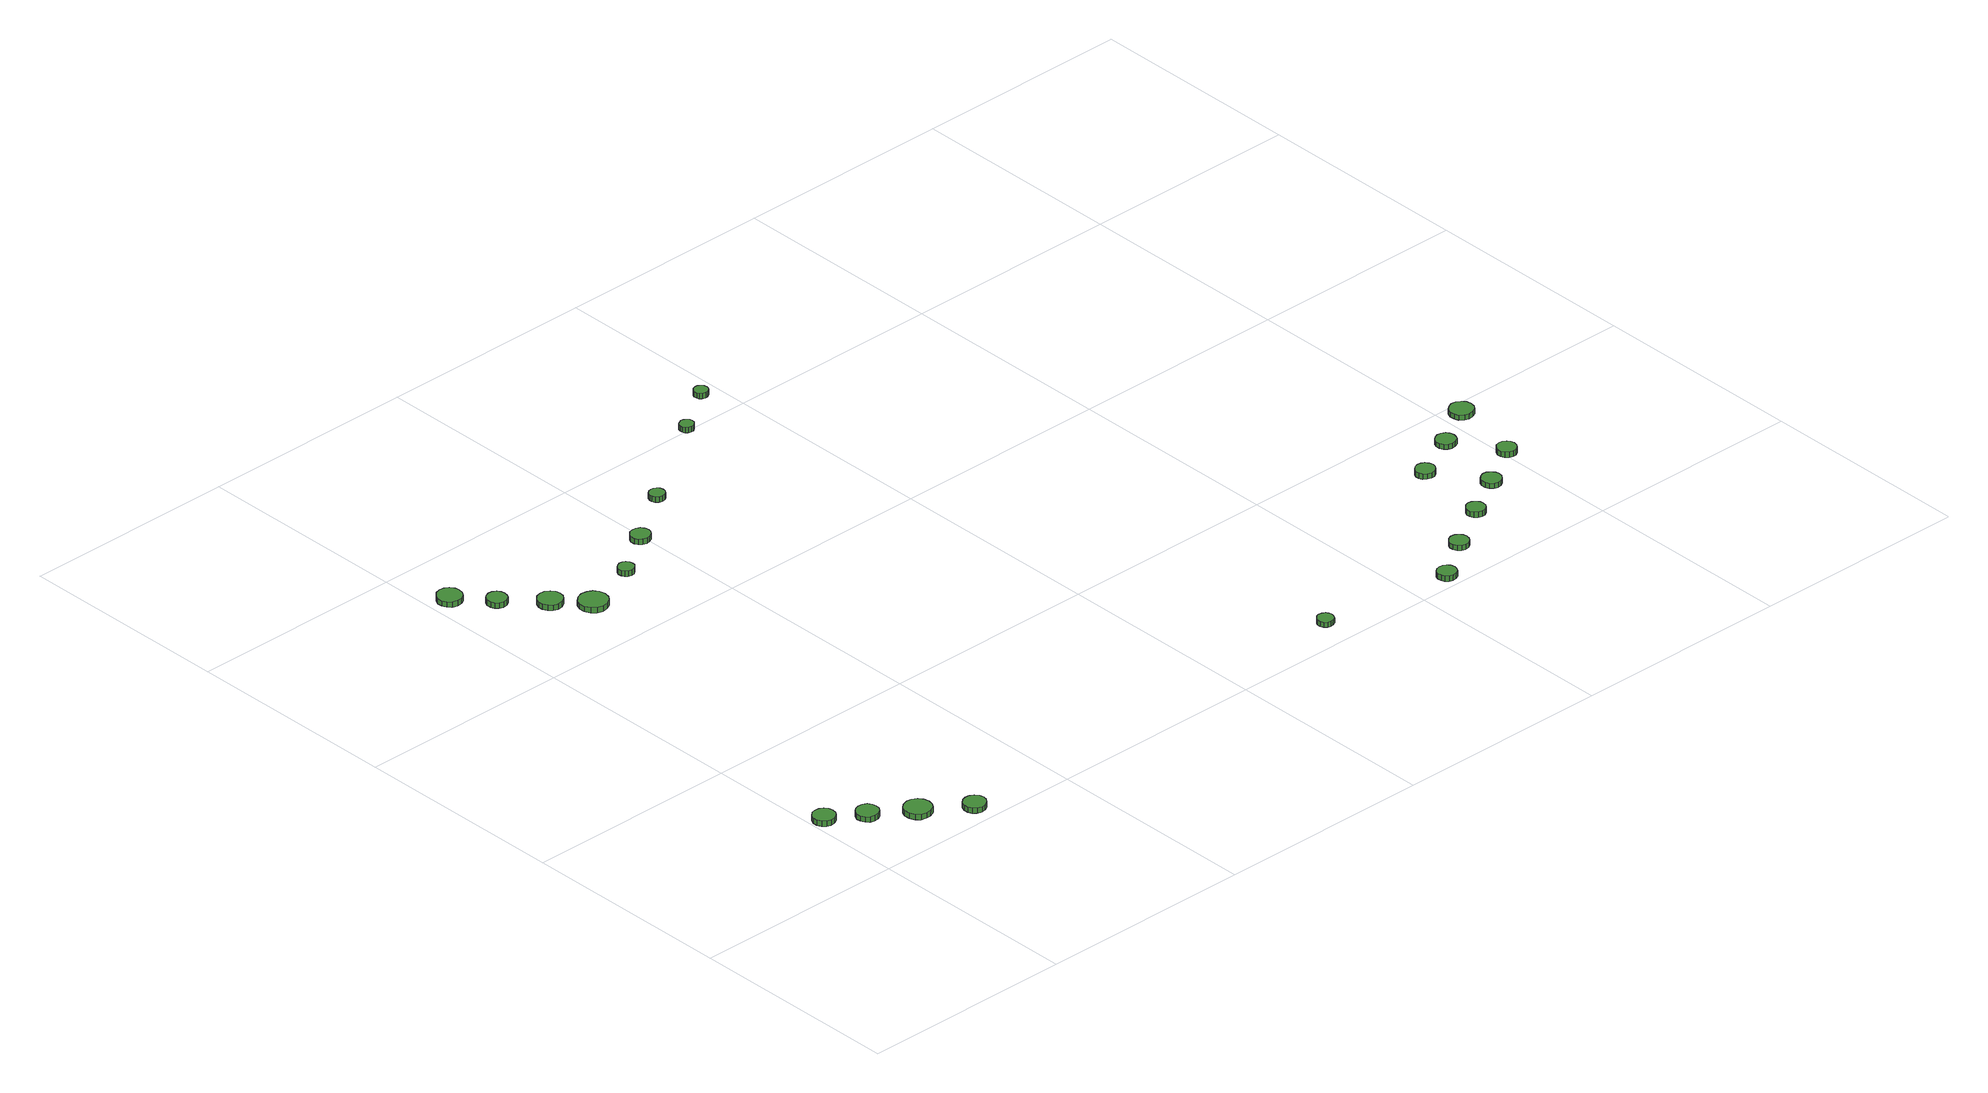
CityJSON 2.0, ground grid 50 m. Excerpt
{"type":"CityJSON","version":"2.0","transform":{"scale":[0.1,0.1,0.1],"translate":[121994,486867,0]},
"CityObjects":{
"tree1":{"type":"SolitaryVegetationObject","attributes":{"function":"something"},"geometry":[{"type":"MultiSurface","lod":"1","boundaries":[[[0,1,2,3,4,5,6,7,8,9,10,11,12,13,14]],[[15,16,17,18,19,20,21,22,23,24,25,26,27,28,29]],[[0,29,28,1]],[[1,28,27,2]],[[2,27,26,3]],[[3,26,25,4]],[[4,25,24,5]],[[5,24,23,6]],[[6,23,22,7]],[[7,22,21,8]],[[8,21,20,9]],[[9,20,19,10]],[[10,19,18,11]],[[11,18,17,12]],[[12,17,16,13]],[[13,16,15,14]],[[14,15,29,0]]]}]},
"tree2":{"type":"SolitaryVegetationObject","attributes":{"function":"something"},"geometry":[{"type":"MultiSurface","lod":"1","boundaries":[[[30,31,32,33,34,35,36,37,38,39,40,41,42,43,44]],[[45,46,47,48,49,50,51,52,53,54,55,56,57,58,59]],[[30,59,58,31]],[[31,58,57,32]],[[32,57,56,33]],[[33,56,55,34]],[[34,55,54,35]],[[35,54,53,36]],[[36,53,52,37]],[[37,52,51,38]],[[38,51,50,39]],[[39,50,49,40]],[[40,49,48,41]],[[41,48,47,42]],[[42,47,46,43]],[[43,46,45,44]],[[44,45,59,30]]]}]},
"tree3":{"type":"SolitaryVegetationObject","attributes":{"function":"something"},"geometry":[{"type":"MultiSurface","lod":"1","boundaries":[[[60,61,62,63,64,65,66,67,68,69,70,71,72,73,74]],[[75,76,77,78,79,80,81,82,83,84,85,86,87,88,89]],[[60,89,88,61]],[[61,88,87,62]],[[62,87,86,63]],[[63,86,85,64]],[[64,85,84,65]],[[65,84,83,66]],[[66,83,82,67]],[[67,82,81,68]],[[68,81,80,69]],[[69,80,79,70]],[[70,79,78,71]],[[71,78,77,72]],[[72,77,76,73]],[[73,76,75,74]],[[74,75,89,60]]]}]},
"tree4":{"type":"SolitaryVegetationObject","attributes":{"function":"something"},"geometry":[{"type":"MultiSurface","lod":"1","boundaries":[[[90,91,92,93,94,95,96,97,98,99,100,101,102,103,104]],[[105,106,107,108,109,110,111,112,113,114,115,116,117,118,119]],[[90,119,118,91]],[[91,118,117,92]],[[92,117,116,93]],[[93,116,115,94]],[[94,115,114,95]],[[95,114,113,96]],[[96,113,112,97]],[[97,112,111,98]],[[98,111,110,99]],[[99,110,109,100]],[[100,109,108,101]],[[101,108,107,102]],[[102,107,106,103]],[[103,106,105,104]],[[104,105,119,90]]]}]},
"tree5":{"type":"SolitaryVegetationObject","attributes":{"function":"something"},"geometry":[{"type":"MultiSurface","lod":"1","boundaries":[[[120,121,122,123,124,125,126,127,128,129,130,131,132,133,134]],[[135,136,137,138,139,140,141,142,143,144,145,146,147,148,149]],[[120,149,148,121]],[[121,148,147,122]],[[122,147,146,123]],[[123,146,145,124]],[[124,145,144,125]],[[125,144,143,126]],[[126,143,142,127]],[[127,142,141,128]],[[128,141,140,129]],[[129,140,139,130]],[[130,139,138,131]],[[131,138,137,132]],[[132,137,136,133]],[[133,136,135,134]],[[134,135,149,120]]]}]},
"tree6":{"type":"SolitaryVegetationObject","attributes":{"function":"something"},"geometry":[{"type":"MultiSurface","lod":"1","boundaries":[[[150,151,152,153,154,155,156,157,158,159,160,161,162,163,164]],[[165,166,167,168,169,170,171,172,173,174,175,176,177,178,179]],[[150,179,178,151]],[[151,178,177,152]],[[152,177,176,153]],[[153,176,175,154]],[[154,175,174,155]],[[155,174,173,156]],[[156,173,172,157]],[[157,172,171,158]],[[158,171,170,159]],[[159,170,169,160]],[[160,169,168,161]],[[161,168,167,162]],[[162,167,166,163]],[[163,166,165,164]],[[164,165,179,150]]]}]},
"tree7":{"type":"SolitaryVegetationObject","attributes":{"function":"something"},"geometry":[{"type":"MultiSurface","lod":"1","boundaries":[[[180,181,182,183,184,185,186,187,188,189,190,191,192,193,194]],[[195,196,197,198,199,200,201,202,203,204,205,206,207,208,209]],[[180,209,208,181]],[[181,208,207,182]],[[182,207,206,183]],[[183,206,205,184]],[[184,205,204,185]],[[185,204,203,186]],[[186,203,202,187]],[[187,202,201,188]],[[188,201,200,189]],[[189,200,199,190]],[[190,199,198,191]],[[191,198,197,192]],[[192,197,196,193]],[[193,196,195,194]],[[194,195,209,180]]]}]},
"tree8":{"type":"SolitaryVegetationObject","attributes":{"function":"something"},"geometry":[{"type":"MultiSurface","lod":"1","boundaries":[[[210,211,212,213,214,215,216,217,218,219,220,221,222,223,224]],[[225,226,227,228,229,230,231,232,233,234,235,236,237,238,239]],[[210,239,238,211]],[[211,238,237,212]],[[212,237,236,213]],[[213,236,235,214]],[[214,235,234,215]],[[215,234,233,216]],[[216,233,232,217]],[[217,232,231,218]],[[218,231,230,219]],[[219,230,229,220]],[[220,229,228,221]],[[221,228,227,222]],[[222,227,226,223]],[[223,226,225,224]],[[224,225,239,210]]]}]},
"tree9":{"type":"SolitaryVegetationObject","attributes":{"function":"something"},"geometry":[{"type":"MultiSurface","lod":"1","boundaries":[[[240,241,242,243,244,245,246,247,248,249,250,251,252,253,254]],[[255,256,257,258,259,260,261,262,263,264,265,266,267,268,269]],[[240,269,268,241]],[[241,268,267,242]],[[242,267,266,243]],[[243,266,265,244]],[[244,265,264,245]],[[245,264,263,246]],[[246,263,262,247]],[[247,262,261,248]],[[248,261,260,249]],[[249,260,259,250]],[[250,259,258,251]],[[251,258,257,252]],[[252,257,256,253]],[[253,256,255,254]],[[254,255,269,240]]]}]},
"tree10":{"type":"SolitaryVegetationObject","attributes":{"function":"something"},"geometry":[{"type":"MultiSurface","lod":"1","boundaries":[[[270,271,272,273,274,275,276,277,278,279,280,281,282,283,284]],[[285,286,287,288,289,290,291,292,293,294,295,296,297,298,299]],[[270,299,298,271]],[[271,298,297,272]],[[272,297,296,273]],[[273,296,295,274]],[[274,295,294,275]],[[275,294,293,276]],[[276,293,292,277]],[[277,292,291,278]],[[278,291,290,279]],[[279,290,289,280]],[[280,289,288,281]],[[281,288,287,282]],[[282,287,286,283]],[[283,286,285,284]],[[284,285,299,270]]]}]},
"tree11":{"type":"SolitaryVegetationObject","attributes":{"function":"something"},"geometry":[{"type":"MultiSurface","lod":"1","boundaries":[[[300,301,302,303,304,305,306,307,308,309,310,311,312,313,314]],[[315,316,317,318,319,320,321,322,323,324,325,326,327,328,329]],[[300,329,328,301]],[[301,328,327,302]],[[302,327,326,303]],[[303,326,325,304]],[[304,325,324,305]],[[305,324,323,306]],[[306,323,322,307]],[[307,322,321,308]],[[308,321,320,309]],[[309,320,319,310]],[[310,319,318,311]],[[311,318,317,312]],[[312,317,316,313]],[[313,316,315,314]],[[314,315,329,300]]]}]},
"tree12":{"type":"SolitaryVegetationObject","attributes":{"function":"something"},"geometry":[{"type":"MultiSurface","lod":"1","boundaries":[[[330,331,332,333,334,335,336,337,338,339,340,341,342,343,344]],[[345,346,347,348,349,350,351,352,353,354,355,356,357,358,359]],[[330,359,358,331]],[[331,358,357,332]],[[332,357,356,333]],[[333,356,355,334]],[[334,355,354,335]],[[335,354,353,336]],[[336,353,352,337]],[[337,352,351,338]],[[338,351,350,339]],[[339,350,349,340]],[[340,349,348,341]],[[341,348,347,342]],[[342,347,346,343]],[[343,346,345,344]],[[344,345,359,330]]]}]},
"tree13":{"type":"SolitaryVegetationObject","attributes":{"function":"something"},"geometry":[{"type":"MultiSurface","lod":"1","boundaries":[[[360,361,362,363,364,365,366,367,368,369,370,371,372,373,374]],[[375,376,377,378,379,380,381,382,383,384,385,386,387,388,389]],[[360,389,388,361]],[[361,388,387,362]],[[362,387,386,363]],[[363,386,385,364]],[[364,385,384,365]],[[365,384,383,366]],[[366,383,382,367]],[[367,382,381,368]],[[368,381,380,369]],[[369,380,379,370]],[[370,379,378,371]],[[371,378,377,372]],[[372,377,376,373]],[[373,376,375,374]],[[374,375,389,360]]]}]},
"tree14":{"type":"SolitaryVegetationObject","attributes":{"function":"something"},"geometry":[{"type":"MultiSurface","lod":"1","boundaries":[[[390,391,392,393,394,395,396,397,398,399,400,401,402,403,404]],[[405,406,407,408,409,410,411,412,413,414,415,416,417,418,419]],[[390,419,418,391]],[[391,418,417,392]],[[392,417,416,393]],[[393,416,415,394]],[[394,415,414,395]],[[395,414,413,396]],[[396,413,412,397]],[[397,412,411,398]],[[398,411,410,399]],[[399,410,409,400]],[[400,409,408,401]],[[401,408,407,402]],[[402,407,406,403]],[[403,406,405,404]],[[404,405,419,390]]]}]},
"tree15":{"type":"SolitaryVegetationObject","attributes":{"function":"something"},"geometry":[{"type":"MultiSurface","lod":"1","boundaries":[[[420,421,422,423,424,425,426,427,428,429,430,431,432,433,434]],[[435,436,437,438,439,440,441,442,443,444,445,446,447,448,449]],[[420,449,448,421]],[[421,448,447,422]],[[422,447,446,423]],[[423,446,445,424]],[[424,445,444,425]],[[425,444,443,426]],[[426,443,442,427]],[[427,442,441,428]],[[428,441,440,429]],[[429,440,439,430]],[[430,439,438,431]],[[431,438,437,432]],[[432,437,436,433]],[[433,436,435,434]],[[434,435,449,420]]]}]},
"tree16":{"type":"SolitaryVegetationObject","attributes":{"function":"something"},"geometry":[{"type":"MultiSurface","lod":"1","boundaries":[[[450,451,452,453,454,455,456,457,458,459,460,461,462,463,464]],[[465,466,467,468,469,470,471,472,473,474,475,476,477,478,479]],[[450,479,478,451]],[[451,478,477,452]],[[452,477,476,453]],[[453,476,475,454]],[[454,475,474,455]],[[455,474,473,456]],[[456,473,472,457]],[[457,472,471,458]],[[458,471,470,459]],[[459,470,469,460]],[[460,469,468,461]],[[461,468,467,462]],[[462,467,466,463]],[[463,466,465,464]],[[464,465,479,450]]]}]},
"tree17":{"type":"SolitaryVegetationObject","attributes":{"function":"something"},"geometry":[{"type":"MultiSurface","lod":"1","boundaries":[[[480,481,482,483,484,485,486,487,488,489,490,491,492,493,494]],[[495,496,497,498,499,500,501,502,503,504,505,506,507,508,509]],[[480,509,508,481]],[[481,508,507,482]],[[482,507,506,483]],[[483,506,505,484]],[[484,505,504,485]],[[485,504,503,486]],[[486,503,502,487]],[[487,502,501,488]],[[488,501,500,489]],[[489,500,499,490]],[[490,499,498,491]],[[491,498,497,492]],[[492,497,496,493]],[[493,496,495,494]],[[494,495,509,480]]]}]},
"tree18":{"type":"SolitaryVegetationObject","attributes":{"function":"something"},"geometry":[{"type":"MultiSurface","lod":"1","boundaries":[[[510,511,512,513,514,515,516,517,518,519,520,521,522,523,524]],[[525,526,527,528,529,530,531,532,533,534,535,536,537,538,539]],[[510,539,538,511]],[[511,538,537,512]],[[512,537,536,513]],[[513,536,535,514]],[[514,535,534,515]],[[515,534,533,516]],[[516,533,532,517]],[[517,532,531,518]],[[518,531,530,519]],[[519,530,529,520]],[[520,529,528,521]],[[521,528,527,522]],[[522,527,526,523]],[[523,526,525,524]],[[524,525,539,510]]]}]},
"tree19":{"type":"SolitaryVegetationObject","attributes":{"function":"something"},"geometry":[{"type":"MultiSurface","lod":"1","boundaries":[[[540,541,542,543,544,545,546,547,548,549,550,551,552,553,554]],[[555,556,557,558,559,560,561,562,563,564,565,566,567,568,569]],[[540,569,568,541]],[[541,568,567,542]],[[542,567,566,543]],[[543,566,565,544]],[[544,565,564,545]],[[545,564,563,546]],[[546,563,562,547]],[[547,562,561,548]],[[548,561,560,549]],[[549,560,559,550]],[[550,559,558,551]],[[551,558,557,552]],[[552,557,556,553]],[[553,556,555,554]],[[554,555,569,540]]]}]},
"tree20":{"type":"SolitaryVegetationObject","attributes":{"function":"something"},"geometry":[{"type":"MultiSurface","lod":"1","boundaries":[[[570,571,572,573,574,575,576,577,578,579,580,581,582,583,584]],[[585,586,587,588,589,590,591,592,593,594,595,596,597,598,599]],[[570,599,598,571]],[[571,598,597,572]],[[572,597,596,573]],[[573,596,595,574]],[[574,595,594,575]],[[575,594,593,576]],[[576,593,592,577]],[[577,592,591,578]],[[578,591,590,579]],[[579,590,589,580]],[[580,589,588,581]],[[581,588,587,582]],[[582,587,586,583]],[[583,586,585,584]],[[584,585,599,570]]]}]},
"tree21":{"type":"SolitaryVegetationObject","attributes":{"function":"something"},"geometry":[{"type":"MultiSurface","lod":"1","boundaries":[[[600,601,602,603,604,605,606,607,608,609,610,611,612,613,614]],[[615,616,617,618,619,620,621,622,623,624,625,626,627,628,629]],[[600,629,628,601]],[[601,628,627,602]],[[602,627,626,603]],[[603,626,625,604]],[[604,625,624,605]],[[605,624,623,606]],[[606,623,622,607]],[[607,622,621,608]],[[608,621,620,609]],[[609,620,619,610]],[[610,619,618,611]],[[611,618,617,612]],[[612,617,616,613]],[[613,616,615,614]],[[614,615,629,600]]]}]},
"tree22":{"type":"SolitaryVegetationObject","attributes":{"function":"something"},"geometry":[{"type":"MultiSurface","lod":"1","boundaries":[[[630,631,632,633,634,635,636,637,638,639,640,641,642,643,644]],[[645,646,647,648,649,650,651,652,653,654,655,656,657,658,659]],[[630,659,658,631]],[[631,658,657,632]],[[632,657,656,633]],[[633,656,655,634]],[[634,655,654,635]],[[635,654,653,636]],[[636,653,652,637]],[[637,652,651,638]],[[638,651,650,639]],[[639,650,649,640]],[[640,649,648,641]],[[641,648,647,642]],[[642,647,646,643]],[[643,646,645,644]],[[644,645,659,630]]]}]}
},
"vertices":[
[50,218,22],[48,229,22],[42,237,22],[33,242,22],[22,243,22],[12,240,22],[5,233,22],[0,224,22],[0,213,22],[5,203,22],[12,196,22],[22,193,22],[33,194,22],[42,200,22],[48,208,22],[48,208,9],[42,200,9],[33,194,9],[22,193,9],[12,196,9],[5,203,9],[0,213,9],[0,224,9],[5,233,9],[12,240,9],[22,243,9],[33,242,9],[42,237,9],[48,229,9],[50,218,9],
[126,169,22],[124,179,22],[118,188,22],[109,193,22],[98,194,22],[88,191,22],[81,184,22],[76,174,22],[76,164,22],[81,154,22],[88,147,22],[98,144,22],[109,145,22],[118,150,22],[124,159,22],[124,159,9],[118,150,9],[109,145,9],[98,144,9],[88,147,9],[81,154,9],[76,164,9],[76,174,9],[81,184,9],[88,191,9],[98,194,9],[109,193,9],[118,188,9],[124,179,9],[126,169,9],
[217,109,22],[214,122,22],[207,132,22],[195,139,22],[183,140,22],[170,136,22],[161,128,22],[156,116,22],[156,103,22],[161,91,22],[170,82,22],[183,79,22],[195,80,22],[207,86,22],[214,97,22],[214,97,9],[207,86,9],[195,80,9],[183,79,9],[170,82,9],[161,91,9],[156,103,9],[156,116,9],[161,128,9],[170,136,9],[183,140,9],[195,139,9],[207,132,9],[214,122,9],[217,109,9],
[309,44,22],[307,54,22],[300,63,22],[291,68,22],[281,69,22],[271,66,22],[263,59,22],[259,49,22],[259,39,22],[263,29,22],[271,22,22],[281,19,22],[291,20,22],[300,25,22],[307,34,22],[307,34,9],[300,25,9],[291,20,9],[281,19,9],[271,22,9],[263,29,9],[259,39,9],[259,49,9],[263,59,9],[271,66,9],[281,69,9],[291,68,9],[300,63,9],[307,54,9],[309,44,9],
[77,1362,15],[75,1373,15],[68,1383,15],[58,1389,15],[46,1390,15],[35,1386,15],[27,1378,15],[22,1368,15],[22,1356,15],[27,1346,15],[35,1338,15],[46,1334,15],[58,1335,15],[68,1341,15],[75,1351,15],[75,1351,2],[68,1341,2],[58,1335,2],[46,1334,2],[35,1338,2],[27,1346,2],[22,1356,2],[22,1368,2],[27,1378,2],[35,1386,2],[46,1390,2],[58,1389,2],[68,1383,2],[75,1373,2],[77,1362,2],
[134,1287,17],[132,1296,17],[127,1304,17],[118,1309,17],[109,1310,17],[100,1307,17],[93,1301,17],[89,1292,17],[89,1282,17],[93,1274,17],[100,1267,17],[109,1264,17],[118,1265,17],[127,1270,17],[132,1278,17],[132,1278,4],[127,1270,4],[118,1265,4],[109,1264,4],[100,1267,4],[93,1274,4],[89,1282,4],[89,1292,4],[93,1301,4],[100,1307,4],[109,1310,4],[118,1309,4],[127,1304,4],[132,1296,4],[134,1287,4],
[214,1208,19],[212,1219,19],[205,1228,19],[195,1234,19],[183,1235,19],[172,1232,19],[164,1224,19],[159,1213,19],[159,1202,19],[164,1191,19],[172,1183,19],[183,1180,19],[195,1181,19],[205,1187,19],[212,1196,19],[212,1196,6],[205,1187,6],[195,1181,6],[183,1180,6],[172,1183,6],[164,1191,6],[159,1202,6],[159,1213,6],[164,1224,6],[172,1232,6],[183,1235,6],[195,1234,6],[205,1228,6],[212,1219,6],[214,1208,6],
[278,1141,21],[275,1155,21],[267,1166,21],[255,1172,21],[242,1174,21],[229,1170,21],[219,1161,21],[213,1148,21],[213,1135,21],[219,1122,21],[229,1113,21],[242,1109,21],[255,1111,21],[267,1117,21],[275,1128,21],[275,1128,8],[267,1117,8],[255,1111,8],[242,1109,8],[229,1113,8],[219,1122,8],[213,1135,8],[213,1148,8],[219,1161,8],[229,1170,8],[242,1174,8],[255,1172,8],[267,1166,8],[275,1155,8],[278,1141,8],
[397,1186,22],[396,1194,22],[391,1200,22],[385,1204,22],[377,1205,22],[370,1202,22],[364,1197,22],[361,1190,22],[361,1182,22],[364,1175,22],[370,1170,22],[377,1168,22],[385,1169,22],[391,1173,22],[396,1179,22],[396,1179,9],[391,1173,9],[385,1169,9],[377,1168,9],[370,1170,9],[364,1175,9],[361,1182,9],[361,1190,9],[364,1197,9],[370,1202,9],[377,1205,9],[385,1204,9],[391,1200,9],[396,1194,9],[397,1186,9],
[511,1260,20],[509,1269,20],[503,1277,20],[495,1281,20],[486,1282,20],[477,1280,20],[470,1273,20],[466,1265,20],[466,1255,20],[470,1247,20],[477,1241,20],[486,1238,20],[495,1239,20],[503,1243,20],[509,1251,20],[509,1251,7],[503,1243,7],[495,1239,7],[486,1238,7],[477,1241,7],[470,1247,7],[466,1255,7],[466,1265,7],[470,1273,7],[477,1280,7],[486,1282,7],[495,1281,7],[503,1277,7],[509,1269,7],[511,1260,7],
[638,1352,20],[637,1359,20],[632,1365,20],[626,1368,20],[619,1369,20],[612,1367,20],[606,1362,20],[603,1355,20],[603,1348,20],[606,1341,20],[612,1336,20],[619,1334,20],[626,1335,20],[632,1338,20],[637,1344,20],[637,1344,7],[632,1338,7],[626,1335,7],[619,1334,7],[612,1336,7],[606,1341,7],[603,1348,7],[603,1355,7],[606,1362,7],[612,1367,7],[619,1369,7],[626,1368,7],[632,1365,7],[637,1359,7],[638,1352,7],
[862,1504,19],[861,1510,19],[857,1515,19],[851,1519,19],[845,1520,19],[838,1517,19],[833,1513,19],[831,1507,19],[831,1500,19],[833,1494,19],[838,1490,19],[845,1488,19],[851,1488,19],[857,1492,19],[861,1497,19],[861,1497,6],[857,1492,6],[851,1488,6],[845,1488,6],[838,1490,6],[833,1494,6],[831,1500,6],[831,1507,6],[833,1513,6],[838,1517,6],[845,1520,6],[851,1519,6],[857,1515,6],[861,1510,6],[862,1504,6],
[1307,67,21],[1305,75,21],[1301,81,21],[1294,85,21],[1286,86,21],[1279,84,21],[1273,78,21],[1270,71,21],[1270,64,21],[1273,57,21],[1279,51,21],[1286,49,21],[1294,50,21],[1301,54,21],[1305,60,21],[1305,60,9],[1301,54,9],[1294,50,9],[1286,49,9],[1279,51,9],[1273,57,9],[1270,64,9],[1270,71,9],[1273,78,9],[1279,84,9],[1286,86,9],[1294,85,9],[1301,81,9],[1305,75,9],[1307,67,9],
[972,1578,19],[971,1585,19],[967,1590,19],[961,1594,19],[955,1594,19],[948,1592,19],[943,1588,19],[941,1582,19],[941,1575,19],[943,1569,19],[948,1565,19],[955,1563,19],[961,1563,19],[967,1567,19],[971,1572,19],[971,1572,6],[967,1567,6],[961,1563,6],[955,1563,6],[948,1565,6],[943,1569,6],[941,1575,6],[941,1582,6],[943,1588,6],[948,1592,6],[955,1594,6],[961,1594,6],[967,1590,6],[971,1585,6],[972,1578,6],
[1613,28,22],[1611,37,22],[1606,44,22],[1598,48,22],[1589,49,22],[1580,47,22],[1573,40,22],[1570,32,22],[1570,23,22],[1573,15,22],[1580,9,22],[1589,6,22],[1598,7,22],[1606,11,22],[1611,19,22],[1611,19,9],[1606,11,9],[1598,7,9],[1589,6,9],[1580,9,9],[1573,15,9],[1570,23,9],[1570,32,9],[1573,40,9],[1580,47,9],[1589,49,9],[1598,48,9],[1606,44,9],[1611,37,9],[1613,28,9],
[1712,97,21],[1710,106,21],[1705,113,21],[1697,118,21],[1688,119,21],[1679,116,21],[1673,110,21],[1669,102,21],[1669,93,21],[1673,84,21],[1679,78,21],[1688,75,21],[1697,76,21],[1705,81,21],[1710,88,21],[1710,88,9],[1705,81,9],[1697,76,9],[1688,75,9],[1679,78,9],[1673,84,9],[1669,93,9],[1669,102,9],[1673,110,9],[1679,116,9],[1688,119,9],[1697,118,9],[1705,113,9],[1710,106,9],[1712,97,9],
[1824,168,20],[1823,176,20],[1817,183,20],[1810,188,20],[1801,189,20],[1792,186,20],[1786,180,20],[1782,172,20],[1782,163,20],[1786,155,20],[1792,149,20],[1801,146,20],[1810,147,20],[1817,152,20],[1823,159,20],[1823,159,7],[1817,152,7],[1810,147,7],[1801,146,7],[1792,149,7],[1786,155,7],[1782,163,7],[1782,172,7],[1786,180,7],[1792,186,7],[1801,189,7],[1810,188,7],[1817,183,7],[1823,176,7],[1824,168,7],
[1851,346,19],[1849,355,19],[1843,363,19],[1836,367,19],[1827,368,19],[1818,365,19],[1811,359,19],[1807,351,19],[1807,342,19],[1811,334,19],[1818,328,19],[1827,325,19],[1836,326,19],[1843,330,19],[1849,338,19],[1849,338,6],[1843,330,6],[1836,326,6],[1827,325,6],[1818,328,6],[1811,334,6],[1807,342,6],[1807,351,6],[1811,359,6],[1818,365,6],[1827,368,6],[1836,367,6],[1843,363,6],[1849,355,6],[1851,346,6],
[1926,228,19],[1924,237,19],[1918,245,19],[1910,250,19],[1901,251,19],[1892,248,19],[1885,241,19],[1881,233,19],[1881,223,19],[1885,215,19],[1892,208,19],[1901,205,19],[1910,206,19],[1918,211,19],[1924,219,19],[1924,219,7],[1918,211,7],[1910,206,7],[1901,205,7],[1892,208,7],[1885,215,7],[1881,223,7],[1881,233,7],[1885,241,7],[1892,248,7],[1901,251,7],[1910,250,7],[1918,245,7],[1924,237,7],[1926,228,7],
[1960,400,19],[1958,410,19],[1953,417,19],[1944,422,19],[1935,423,19],[1926,420,19],[1919,414,19],[1915,405,19],[1915,396,19],[1919,387,19],[1926,381,19],[1935,378,19],[1944,379,19],[1953,383,19],[1958,391,19],[1958,391,7],[1953,383,7],[1944,379,7],[1935,378,7],[1926,381,7],[1919,387,7],[1915,396,7],[1915,405,7],[1919,414,7],[1926,420,7],[1935,423,7],[1944,422,7],[1953,417,7],[1958,410,7],[1960,400,7],
[2028,292,20],[2026,301,20],[2021,308,20],[2013,313,20],[2004,314,20],[1995,311,20],[1989,305,20],[1985,296,20],[1985,287,20],[1989,279,20],[1995,273,20],[2004,270,20],[2013,271,20],[2021,276,20],[2026,283,20],[2026,283,7],[2021,276,7],[2013,271,7],[2004,270,7],[1995,273,7],[1989,279,7],[1985,287,7],[1985,296,7],[1989,305,7],[1995,311,7],[2004,314,7],[2013,313,7],[2021,308,7],[2026,301,7],[2028,292,7],
[2067,463,19],[2065,474,19],[2058,483,19],[2048,489,19],[2037,490,19],[2027,486,19],[2018,479,19],[2014,469,19],[2014,457,19],[2018,447,19],[2027,440,19],[2037,436,19],[2048,438,19],[2058,443,19],[2065,452,19],[2065,452,7],[2058,443,7],[2048,438,7],[2037,436,7],[2027,440,7],[2018,447,7],[2014,457,7],[2014,469,7],[2018,479,7],[2027,486,7],[2037,490,7],[2048,489,7],[2058,483,7],[2065,474,7],[2067,463,7]
]}
